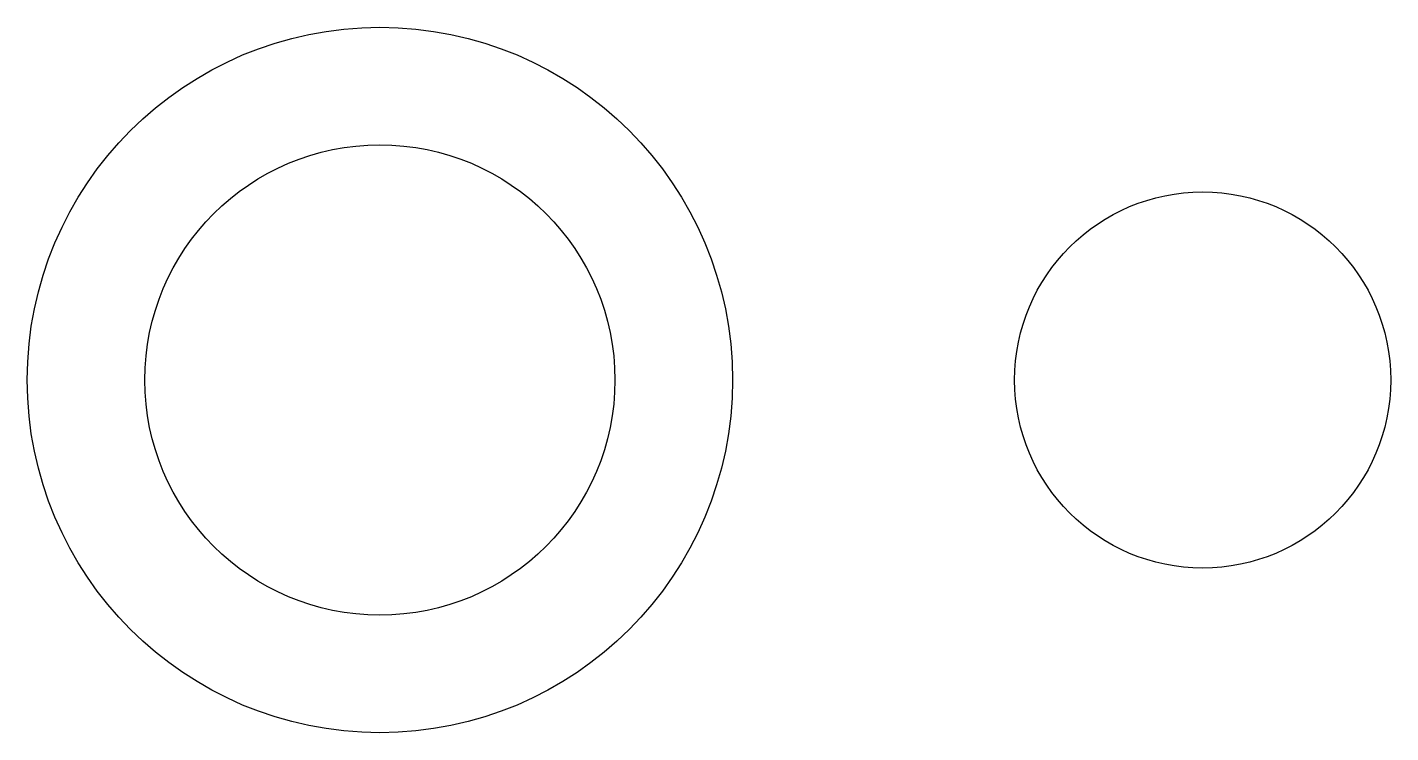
# Model space of a CAD drawing. Header units: millimetres. Extents: x 0 to 580, y 0 to 300.
import ezdxf

# ---------------------------------------------------------------- set-up
doc = ezdxf.new("R2010")
doc.units = ezdxf.units.MM

msp = doc.modelspace()

# ---------------------------------------------------------------- linework, layer by layer
at = {"layer": 'CIRCULAR_CUTOUT'}
msp.add_circle((150, 150), 100, dxfattribs=at)
at = {"layer": 'CIRCULAR_FRAME'}
msp.add_circle((150, 150), 150, dxfattribs=at)
at = {"layer": 'DISK_INSERT'}
msp.add_circle((500, 150), 80, dxfattribs=at)

doc.saveas('drawing.dxf')
